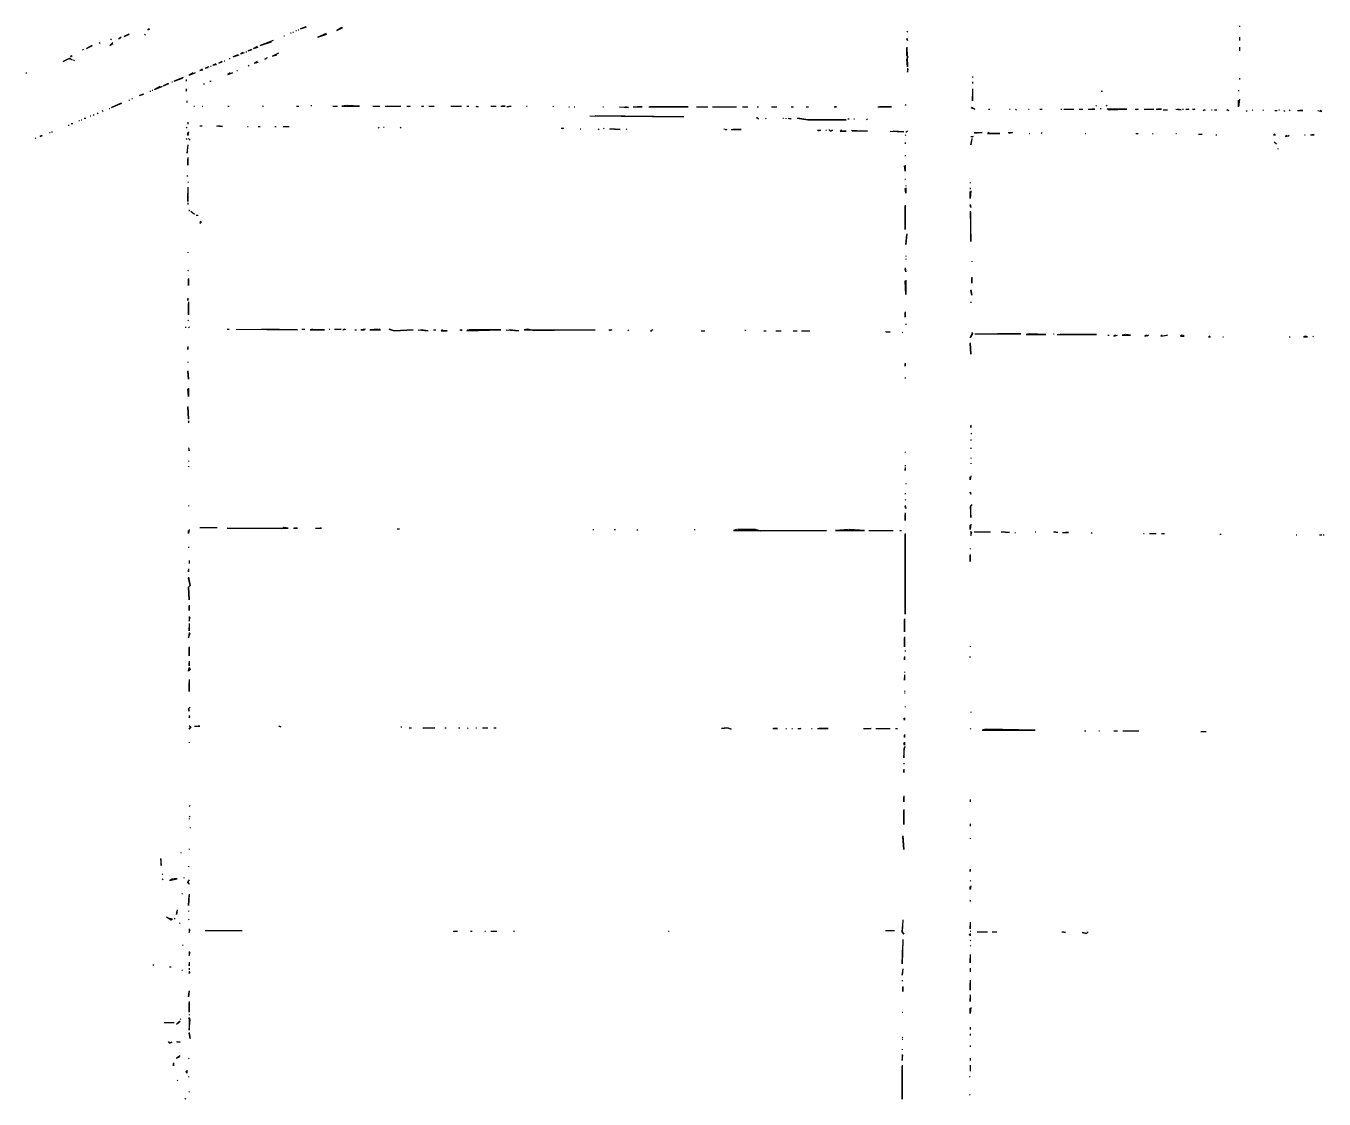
# Model space of a CAD drawing. Extents: x 1 to 1989, y -9 to 1002.
# Drawn here: x 998.3 to 1284.5, y 298.2 to 534.7 of the extents above; entities that cross this region are included whole.
import ezdxf

# ---------------------------------------------------------------- set-up
doc = ezdxf.new("R2010")
doc.units = 0
doc.layers.add('LINEWORK', color=4, linetype='CONTINUOUS')

msp = doc.modelspace()

# ---------------------------------------------------------------- linework, layer by layer
at = {"layer": 'LINEWORK'}
for points in [[(1021, 532.8333), (1020, 532.3333), (1021.1667, 532.8333)], [(1024.5, 532.8333), (1024.6667, 532.6667)], [(1025.5, 534), (1025.1667, 533.8333), (1025.6667, 534)], [(1055.1667, 532.5), (1055.3333, 532.5)], [(1056.6667, 533.1667), (1056.8333, 533.1667)], [(1057.1667, 533.3333), (1057.3333, 533.3333)], [(1057.8333, 533.6667), (1058, 533.6667)], [(1058.3333, 533.8333), (1058.5, 533.8333)], [(1060, 534.5), (1058.8333, 534), (1060.1667, 534.5)], [(1064.5, 533), (1062.6667, 532.1667), (1064.6667, 532.8333)], [(1068, 534.3333), (1066.8333, 533.6667), (1068.1667, 534.3333)], [(1192.6667, 533.5), (1192.5, 533.3333)], [(1265.8333, 534.6667), (1265.8333, 534.5)], [(1011, 529.5), (1010.8333, 529.3333)], [(1012.8333, 530.3333), (1011.6667, 529.6667), (1013, 530.3333)], [(1014.5, 531), (1014.6667, 530.8333)], [(1017.5, 531), (1016.8333, 530.3333), (1017.5, 530.8333)], [(1017, 531.8333), (1017.1667, 531.6667)], [(1019.3333, 532.1667), (1018.8333, 531.8333), (1019.1667, 532)], [(1048, 529.5), (1047.3333, 529.1667), (1048.1667, 529.5)], [(1049.3333, 530.1667), (1048.5, 529.6667), (1049.5, 530)], [(1052.8333, 531.5), (1050, 530.3333), (1052.5, 531.1667)], [(1192.5, 532), (1192.6667, 531.5), (1192.5, 531.8333)], [(1192.5, 530), (1192.6667, 525.6667), (1192.5, 527.3333), (1192.8333, 527.8333), (1192.5, 528.1667), (1192.5, 529.8333)], [(1265.8333, 532.1667), (1265.8333, 531.5)], [(1265.8333, 530), (1265.8333, 529.1667)], [(1007.8333, 527.5), (1006.5, 526.8333), (1007.8333, 527.5), (1008.5, 527.1667), (1008, 527.5)], [(1008.3333, 528.1667), (1008.1667, 527.8333), (1008.5, 528.1667)], [(1008.8333, 527.1667), (1009, 527)], [(1041.5, 526.8333), (1040.8333, 526.5), (1041.6667, 526.8333)], [(1042, 527), (1042.1667, 527)], [(1043.1667, 527.5), (1043.3333, 527.5)], [(1045, 528.3333), (1044, 527.8333), (1045.3333, 528.3333)], [(1046.1667, 528.8333), (1045.6667, 528.5), (1046.5, 528.8333)], [(1046.8333, 529), (1047, 529)], [(1049.3333, 526.8333), (1048.6667, 526.5), (1049.5, 526.6667)], [(1051.5, 527.6667), (1051, 527.3333), (1051.3333, 527.5)], [(1054, 528.6667), (1052.6667, 528), (1053.6667, 528.3333)], [(998.3333, 524.3333), (998.5, 524.3333)], [(1035.1667, 524.3333), (1034.3333, 523.8333), (1035.6667, 524.3333), (1035.3333, 524.1667)], [(1037.1667, 525.1667), (1036.6667, 524.8333), (1037.3333, 525)], [(1038.6667, 525.6667), (1037.8333, 525.3333), (1038.5, 525.5)], [(1039, 525.8333), (1039.1667, 525.8333)], [(1040.1667, 526.3333), (1039.5, 526), (1040.3333, 526.1667)], [(1043.3333, 524.3333), (1042.8333, 524), (1043.8333, 524.3333), (1043.5, 524.1667)], [(1044.8333, 524.8333), (1045, 524.8333)], [(1047.3333, 526), (1047.5, 525.8333)], [(1192.6667, 525.3333), (1192.6667, 524.5), (1192.8333, 525.1667)], [(1027.8333, 521.3333), (1026.6667, 520.6667), (1028.3333, 521.3333), (1028, 521.1667)], [(1029.6667, 522), (1028.6667, 521.5), (1029.8333, 522)], [(1030.5, 522.3333), (1030.6667, 522.3333)], [(1033, 523.3333), (1031, 522.5), (1032.8333, 523.1667)], [(1033.6667, 522.8333), (1033.6667, 522.5)], [(1033.6667, 520.8333), (1033.6667, 520.3333), (1033.8333, 520.6667)], [(1037.5, 522), (1037.6667, 521.8333)], [(1038.8333, 522.5), (1039.1667, 522.5)], [(1207, 523.5), (1207, 523.3333)], [(1207, 522.3333), (1207, 522)], [(1207, 520.8333), (1207, 518.1667), (1207, 519.1667)], [(1265.8333, 523.1667), (1265.8333, 522.8333)], [(1021, 518.3333), (1021.1667, 518.3333)], [(1021.6667, 518.6667), (1021.8333, 518.6667)], [(1024.1667, 519.6667), (1023.3333, 519.3333), (1024.3333, 519.6667)], [(1025.6667, 520.3333), (1025.8333, 520.3333)], [(1026.1667, 520.5), (1026.3333, 520.5)], [(1033.8333, 518.1667), (1033.8333, 517.8333)], [(1235.3333, 520.3333), (1235.6667, 520.3333)], [(1265.6667, 520.5), (1265.6667, 520.3333)], [(1265.8333, 518.5), (1265.6667, 516.8333), (1265.6667, 518.3333)], [(1013.1667, 515.1667), (1013.3333, 515)], [(1014.1667, 515.5), (1014, 515.3333)], [(1015.1667, 516), (1015.3333, 515.8333)], [(1016.6667, 516.5), (1016.8333, 516.5)], [(1019.3333, 517.6667), (1017.1667, 516.6667), (1019.5, 517.6667)], [(1035.3333, 517), (1035.5, 517)], [(1037.1667, 517), (1037.3333, 517)], [(1042.8333, 517), (1043.1667, 517)], [(1050.5, 517), (1050.6667, 517)], [(1058, 517), (1058.5, 517)], [(1061.1667, 517.1667), (1061.3333, 517.1667)], [(1066, 517), (1067, 517)], [(1069, 517.1667), (1068, 517), (1071.8333, 517), (1069.1667, 517.1667)], [(1074.8333, 517), (1076.3333, 517)], [(1077.5, 517), (1081, 517)], [(1082.3333, 517), (1083, 517), (1082.5, 516.8333)], [(1085.5, 517), (1086, 517), (1085.6667, 516.8333)], [(1087.1667, 517), (1088.3333, 517)], [(1092, 517), (1094.3333, 517)], [(1095.5, 517), (1096, 517)], [(1097.5, 517), (1098, 516.8333), (1097.6667, 516.8333)], [(1100.8333, 517), (1102, 517)], [(1103, 517), (1104, 517), (1103.3333, 517)], [(1105.1667, 517), (1104.3333, 516.8333), (1105.3333, 517)], [(1108.6667, 517), (1108.8333, 517)], [(1114.5, 517), (1114.6667, 516.8333)], [(1118, 516.8333), (1118.1667, 516.8333)], [(1119.1667, 516.8333), (1119.3333, 516.8333)], [(1125.5, 516.8333), (1125.6667, 516.8333)], [(1129.1667, 516.8333), (1131.1667, 516.6667), (1130.3333, 516.8333)], [(1132.1667, 516.8333), (1134.1667, 516.8333), (1133.1667, 516.8333)], [(1135.6667, 516.8333), (1144.3333, 516.8333), (1135.8333, 516.8333)], [(1146.1667, 516.8333), (1148.6667, 516.8333)], [(1149.6667, 516.8333), (1155, 516.8333)], [(1156.3333, 516.8333), (1157.5, 516.8333)], [(1159.5, 516.8333), (1159.8333, 516.8333)], [(1162.6667, 516.8333), (1163.8333, 516.8333)], [(1167, 516.8333), (1167.5, 516.8333), (1167.1667, 516.6667)], [(1170.3333, 516.8333), (1170.8333, 516.8333)], [(1176.5, 516.8333), (1177, 516.8333), (1176.6667, 516.8333)], [(1186.1667, 516.8333), (1189.1667, 516.8333), (1186.5, 516.8333)], [(1192.3333, 517.3333), (1192.1667, 517.1667)], [(1206.6667, 516.6667), (1207.5, 516.3333), (1206.8333, 516.6667)], [(1210.5, 516.3333), (1210.8333, 516.3333)], [(1215.1667, 516.3333), (1215.3333, 516.3333)], [(1216.5, 516.3333), (1216.6667, 516.1667)], [(1219.3333, 516.3333), (1219.5, 516.3333)], [(1221.8333, 516.3333), (1222.3333, 516.3333)], [(1226.5, 516.3333), (1226.6667, 516.3333)], [(1227.1667, 516.3333), (1229.3333, 516.3333)], [(1230.5, 516.3333), (1231.3333, 516.3333)], [(1232.5, 516.3333), (1234, 516.3333), (1233.3333, 516.3333)], [(1234.1667, 517.1667), (1234.3333, 517)], [(1235.1667, 516.5), (1235.3333, 516.5)], [(1236.6667, 517.1667), (1236.5, 517)], [(1236.6667, 516.5), (1237.1667, 516.1667), (1241, 516.3333), (1236.8333, 516.3333)], [(1242.8333, 516.3333), (1243.5, 516.3333), (1243, 516.1667)], [(1244.8333, 516.3333), (1247, 516.3333), (1245, 516.1667)], [(1247.5, 516.3333), (1248.6667, 516.3333), (1247.8333, 516.3333)], [(1249, 516.1667), (1250, 516.1667)], [(1251.8333, 516.3333), (1253, 516.1667), (1252.1667, 516.3333)], [(1253.3333, 516.3333), (1253.5, 516.3333)], [(1254, 516.3333), (1254.6667, 516.3333), (1254.1667, 516.1667)], [(1255.5, 516.3333), (1256, 516.3333), (1255.6667, 516.1667)], [(1258.1667, 516.1667), (1257.8333, 516), (1258.3333, 516.1667)], [(1259.6667, 516.1667), (1259.8333, 516.1667)], [(1260.3333, 516.1667), (1260.8333, 516.1667)], [(1263, 516.1667), (1263.5, 516), (1263.1667, 516.1667)], [(1267.3333, 516), (1267.5, 515.8333)], [(1268.6667, 516.1667), (1268.8333, 516)], [(1271.1667, 516.1667), (1271, 516)], [(1273.6667, 516), (1274.1667, 516)], [(1274.5, 516.1667), (1274.6667, 516.1667)], [(1275.6667, 516), (1275.8333, 515.8333)], [(1276.8333, 516.1667), (1277, 516)], [(1278.6667, 516), (1279.8333, 516), (1279.1667, 516)], [(1283.1667, 516), (1284, 515.8333), (1283.6667, 516)], [(1007.6667, 512.8333), (1007.8333, 512.8333)], [(1008.3333, 513.1667), (1008.6667, 513.1667)], [(1010, 513.8333), (1010.1667, 513.8333)], [(1010.5, 514), (1010.6667, 514)], [(1011.1667, 514.3333), (1011.5, 514.3333)], [(1012.5, 514.8333), (1012.6667, 514.8333)], [(1033.8333, 512.3333), (1033.6667, 512.1667)], [(1034, 513.5), (1034, 513)], [(1036.6667, 512.6667), (1037.1667, 512.6667)], [(1040.3333, 512.6667), (1041.6667, 512.5), (1040.6667, 512.6667)], [(1047.1667, 512.5), (1047.3333, 512.5)], [(1049.5, 512.5), (1050, 512.5)], [(1053.1667, 512.5), (1053.5, 512.5)], [(1055, 512.5), (1056.3333, 512.5)], [(1076.1667, 512.3333), (1076, 512.1667)], [(1077.1667, 512.3333), (1077.3333, 512.3333)], [(1081, 512.3333), (1080.8333, 512.1667)], [(1122.6667, 514.8333), (1143.3333, 514.6667), (1123.8333, 514.8333)], [(1159.3333, 514.5), (1159.8333, 514.1667), (1159.5, 514.5)], [(1161.3333, 514.3333), (1161.5, 514.1667)], [(1165.1667, 514.3333), (1165.3333, 514.3333)], [(1165.8333, 514.3333), (1165.8333, 514.1667)], [(1166.3333, 514.3333), (1167, 514.1667), (1166.5, 514.1667)], [(1168.3333, 514.3333), (1170.6667, 514), (1179.1667, 514), (1170.6667, 514), (1168.5, 514.3333)], [(1179.5, 514.1667), (1179.8333, 514.1667)], [(1180.8333, 514.1667), (1181, 514.1667)], [(1183.8333, 514.1667), (1183.6667, 514)], [(1000.5, 510), (1000.3333, 509.8333)], [(1001.8333, 510.5), (1001.5, 510.3333), (1002, 510.5)], [(1003.5, 511.1667), (1003.6667, 511.1667)], [(1004, 511.3333), (1004.1667, 511.3333)], [(1033.8333, 509.8333), (1033.6667, 509.6667)], [(1034.1667, 511.3333), (1034, 510.5), (1034, 511.1667)], [(1034.1667, 509.8333), (1034.5, 509.5)], [(1116.3333, 512.1667), (1116.8333, 512.1667), (1116.5, 512)], [(1120.5, 512), (1120.6667, 512)], [(1124.5, 512), (1124.6667, 511.8333)], [(1125.8333, 512.1667), (1125.6667, 512)], [(1127, 512), (1129.3333, 511.8333), (1127.1667, 512)], [(1130.8333, 512), (1130.6667, 511.8333)], [(1152.1667, 512), (1152.8333, 511.8333), (1152.5, 511.6667)], [(1153.8333, 511.8333), (1156, 511.8333), (1154.1667, 511.8333)], [(1172.8333, 511.6667), (1173.5, 511.6667), (1173, 511.5)], [(1174.6667, 511.6667), (1174.8333, 511.6667)], [(1175.3333, 511.8333), (1175.6667, 511.5), (1176.1667, 511.6667), (1175.6667, 511.5)], [(1178.1667, 511.6667), (1177.8333, 511.5), (1179.1667, 511.5), (1178.3333, 511.5)], [(1180.3333, 511.6667), (1183.8333, 511.5), (1180.5, 511.5)], [(1188.8333, 511.5), (1191.8333, 511.3333), (1189.5, 511.5)], [(1192.1667, 510.6667), (1192.3333, 510.5)], [(1192.6667, 511.5), (1192.3333, 511.1667)], [(1206.6667, 510.3333), (1207.1667, 510.3333), (1206.8333, 510.1667)], [(1206.8333, 509.8333), (1206.6667, 508.5), (1206.8333, 509.5)], [(1207.3333, 511.1667), (1209.1667, 511.1667), (1207.5, 511)], [(1210.6667, 511.1667), (1210.3333, 511), (1213, 511), (1210.8333, 511)], [(1214.8333, 511.1667), (1215.8333, 511.1667), (1215, 511)], [(1219.5, 511), (1219.6667, 511)], [(1222.3333, 511.1667), (1222.1667, 511)], [(1231.8333, 511), (1232, 511)], [(1243, 511), (1243.5, 511)], [(1246.6667, 511), (1246.8333, 510.8333)], [(1251.8333, 511), (1252, 511)], [(1256.8333, 510.8333), (1257.6667, 510.8333)], [(1260.6667, 510.6667), (1260.8333, 510.6667)], [(1273.6667, 510.8333), (1273.3333, 510.6667), (1273.8333, 510.6667)], [(1276.3333, 510.5), (1276, 510.3333), (1276.8333, 510.5), (1276.5, 510.3333)], [(1280.1667, 510.6667), (1280.3333, 510.6667)], [(1281.5, 510.6667), (1282.3333, 510.6667), (1281.8333, 510.6667)], [(1034, 508.5), (1033.8333, 506.6667), (1034, 507)], [(1192.1667, 509), (1192.1667, 508.6667)], [(1273.5, 509.1667), (1274, 508.6667)], [(1274.3333, 507.6667), (1274.3333, 507.5)], [(1034, 505.6667), (1034, 504), (1034, 505.3333)], [(1192.1667, 504), (1192.1667, 502.6667), (1192, 503.8333)], [(1192.1667, 506.1667), (1192.1667, 506)], [(1034, 501.6667), (1033.8333, 501.5)], [(1192.1667, 501), (1192.1667, 500.8333)], [(1034, 500.3333), (1034.1667, 500.1667)], [(1034, 499.1667), (1034, 496), (1034, 497.8333)], [(1192.3333, 499), (1192.3333, 497.8333), (1192.1667, 498.8333)], [(1192.3333, 499.5), (1192.3333, 499.3333)], [(1206.5, 500.1667), (1206.5, 500)], [(1206.5, 499), (1206.5, 498.6667)], [(1206.6667, 498.3333), (1206.5, 496.6667), (1206.5, 498.1667)], [(1034, 495.6667), (1034, 495.3333)], [(1192.1667, 495.1667), (1192.1667, 489.8333), (1192.1667, 495)], [(1206.5, 495.3333), (1206.6667, 494.6667), (1206.5, 495.1667)], [(1034.3333, 494.1667), (1034.3333, 493.8333)], [(1034.6667, 493.8333), (1035.5, 493.1667), (1035.1667, 493.3333)], [(1035.8333, 493), (1036.3333, 493)], [(1206.5, 493.8333), (1206.6667, 487.1667), (1206.6667, 493.6667)], [(1036.8333, 491.6667), (1036.6667, 491.1667), (1037, 491.5)], [(1192.5, 488.8333), (1192.3333, 486.5), (1192.5, 488.6667)], [(1034, 484.8333), (1034, 484.6667)], [(1192.3333, 484), (1192.3333, 483.8333)], [(1034.1667, 480.8333), (1034, 480.6667)], [(1192.1667, 481.3333), (1192.3333, 480.5), (1192.1667, 481.1667)], [(1192.3333, 483.3333), (1192.3333, 483.1667)], [(1206.8333, 482.8333), (1206.8333, 482.6667)], [(1034.1667, 479), (1034.1667, 477.5), (1034.1667, 478.8333)], [(1192.3333, 478.6667), (1192.3333, 475.5), (1192.1667, 478.5)], [(1206.8333, 479.3333), (1206.8333, 478), (1206.8333, 479.1667)], [(1206.6667, 476.5), (1206.8333, 475.3333), (1206.6667, 476.3333)], [(1034, 474.6667), (1034, 474.1667), (1034, 474.5)], [(1034.1667, 473.8333), (1034.1667, 471), (1034.1667, 473.5)], [(1206.6667, 473.8333), (1206.6667, 473.6667)], [(1034.1667, 469.8333), (1034, 469.6667)], [(1192.1667, 471.6667), (1192.1667, 470.5), (1192.1667, 471.5)], [(1033.5, 468.3333), (1033.5, 468.1667)], [(1034.1667, 468.3333), (1034.3333, 468.1667)], [(1042.6667, 467.8333), (1043.1667, 467.8333)], [(1044.6667, 467.8333), (1058.1667, 467.6667), (1050.3333, 467.8333)], [(1059.1667, 467.8333), (1059.8333, 467.8333)], [(1061.5, 467.8333), (1061, 467.6667), (1064.1667, 467.6667), (1061.6667, 467.6667)], [(1065.1667, 467.8333), (1065.3333, 467.8333)], [(1066.3333, 467.8333), (1067.8333, 467.8333), (1066.5, 467.6667)], [(1068.6667, 467.8333), (1068.1667, 467.6667), (1068.8333, 467.8333)], [(1070.8333, 467.6667), (1071.1667, 467.6667)], [(1073.1667, 467.8333), (1072.1667, 467.6667), (1073, 467.6667)], [(1076, 467.8333), (1074.1667, 467.6667), (1076.5, 467.6667), (1076.1667, 467.8333)], [(1078.3333, 467.8333), (1079.5, 467.5), (1083.6667, 467.6667), (1079.5, 467.5), (1078.5, 467.8333)], [(1084.8333, 467.6667), (1087, 467.5), (1085.3333, 467.6667)], [(1088.1667, 467.6667), (1088.6667, 467.6667)], [(1090.1667, 467.6667), (1089.8333, 467.5), (1091.1667, 467.5), (1090.3333, 467.5)], [(1094, 467.6667), (1094.5, 467.6667), (1094.1667, 467.5)], [(1095.8333, 467.6667), (1095.5, 467.5), (1103, 467.6667), (1096, 467.6667)], [(1104.1667, 467.6667), (1107, 467.5), (1104.8333, 467.6667)], [(1108.8333, 467.8333), (1108.1667, 467.6667), (1123.8333, 467.6667), (1110.3333, 467.5), (1109, 467.8333)], [(1126.8333, 467.6667), (1127.5, 467.6667), (1127, 467.5)], [(1131, 467.6667), (1131.1667, 467.5)], [(1136.5, 467.6667), (1136, 467.5), (1136.3333, 467.5)], [(1147.1667, 467.5), (1148, 467.5)], [(1156.8333, 467.6667), (1157, 467.5)], [(1161, 467.5), (1161.5, 467.5)], [(1163.6667, 467.5), (1164.8333, 467.5)], [(1167.5, 467.5), (1168.3333, 467.5)], [(1169.3333, 467.5), (1171.1667, 467.5)], [(1187.8333, 467.3333), (1188.8333, 467.1667), (1188, 467.1667)], [(1191.6667, 467.1667), (1191.5, 467)], [(1192.3333, 469), (1192.3333, 468.8333)], [(1206.8333, 467.1667), (1207, 466.8333), (1206.5, 466), (1207, 467)], [(1207.5, 466.8333), (1217.6667, 466.8333), (1212.5, 466.8333)], [(1219.3333, 466.8333), (1218.8333, 466.6667), (1223.1667, 466.6667), (1219.5, 466.8333)], [(1224.8333, 466.8333), (1225, 466.8333)], [(1225.6667, 466.6667), (1234.3333, 466.6667), (1226.3333, 466.6667)], [(1236.8333, 466.5), (1237.1667, 466.5)], [(1238.5, 466.5), (1238.1667, 466.3333), (1239, 466.5)], [(1240.6667, 466.6667), (1240, 466.5), (1241.8333, 466.5), (1240.8333, 466.6667)], [(1245.3333, 466.5), (1245, 466.3333), (1245.8333, 466.5), (1245.5, 466.3333)], [(1248.8333, 466.5), (1248.5, 466.3333), (1250, 466.5), (1249, 466.3333)], [(1253.1667, 466.5), (1252.8333, 466.3333), (1253.6667, 466.3333), (1253.3333, 466.5)], [(1034, 464), (1034, 463.3333), (1034, 463.8333)], [(1206.5, 464.8333), (1206.6667, 462.3333), (1206.5, 464.6667)], [(1259.3333, 466.3333), (1259, 466.1667), (1259.5, 466.1667)], [(1262.1667, 466.1667), (1262.3333, 466.1667)], [(1276.8333, 466.1667), (1277, 466.1667)], [(1280.3333, 466.3333), (1280, 466.1667), (1280.8333, 466.1667), (1280.5, 466.3333)], [(1282, 466.3333), (1282.1667, 466.1667)], [(1034, 460.6667), (1034, 460.5)], [(1034, 458.6667), (1034.1667, 456.8333), (1034, 458.5)], [(1192.1667, 460.3333), (1192.1667, 459.6667), (1192.1667, 460.1667)], [(1192.1667, 457.1667), (1192.1667, 457)], [(1034.1667, 454.8333), (1034.1667, 453), (1034, 454.6667)], [(1034, 450.8333), (1034.1667, 448), (1034, 450.6667)], [(1034.1667, 447.6667), (1034.1667, 447.1667), (1034.3333, 447.5)], [(1206.6667, 446.6667), (1206.6667, 446.1667), (1206.6667, 446.5)], [(1206.8333, 444.8333), (1206.6667, 444.6667)], [(1034.1667, 441.6667), (1034.3333, 441), (1034.3333, 441.5)], [(1192.1667, 440.8333), (1192.1667, 440.6667)], [(1206.6667, 443.5), (1206.6667, 443.3333)], [(1206.6667, 441.6667), (1206.6667, 441.5)], [(1034.1667, 438.8333), (1034.1667, 438.6667)], [(1206.6667, 439.5), (1206.6667, 439.3333)], [(1206.6667, 438.3333), (1206.6667, 438.1667)], [(1034.1667, 437.6667), (1034.1667, 437.5)], [(1192.1667, 437.8333), (1192.1667, 437.6667)], [(1192.1667, 437.3333), (1192.1667, 436.6667), (1192.1667, 437)], [(1206.6667, 435.5), (1206.5, 434.6667), (1206.5, 435.3333)], [(1192.3333, 433.8333), (1192.3333, 433.6667)], [(1192.1667, 431.6667), (1192.1667, 431.5)], [(1192.3333, 430.3333), (1192.1667, 430.1667)], [(1206.5, 432), (1206.6667, 431.5), (1206.5, 431.8333)], [(1034.1667, 429), (1034.1667, 428.8333)], [(1192.1667, 429), (1192.3333, 428.3333), (1192.1667, 428.8333)], [(1192.1667, 427.3333), (1192.1667, 425.6667), (1192.1667, 427)], [(1206.8333, 429.1667), (1206.5, 428.6667), (1206.6667, 426.3333), (1206.6667, 429)], [(1034.3333, 423.6667), (1034.1667, 422.8333), (1034.1667, 423.5)], [(1036.6667, 424.1667), (1040.5, 424.1667)], [(1055.1667, 424.1667), (1054.6667, 423.8333), (1042.6667, 424), (1056.1667, 424), (1055.3333, 424.1667)], [(1057.3333, 424), (1058.1667, 424), (1057.5, 424)], [(1062.1667, 424), (1063.5, 424), (1063.1667, 424)], [(1080.1667, 423.8333), (1080.6667, 423.8333)], [(1123.3333, 423.6667), (1123.5, 423.6667)], [(1128, 423.6667), (1128.3333, 423.6667)], [(1133, 423.6667), (1133.1667, 423.5)], [(1145.6667, 423.6667), (1145.8333, 423.6667)], [(1155, 423.6667), (1154.3333, 423.5), (1174.8333, 423.5), (1160.3333, 423.3333), (1159.1667, 423.6667), (1155.1667, 423.6667)], [(1179.6667, 423.6667), (1176.8333, 423.5), (1183.1667, 423.5), (1179.8333, 423.6667)], [(1206.6667, 424.8333), (1206.5, 423.6667), (1206.5, 424.6667)], [(1184.1667, 423.5), (1189.5, 423.5)], [(1191, 423.5), (1191.3333, 423.5)], [(1192.1667, 422.8333), (1192.1667, 405), (1192.1667, 422.6667)], [(1206.6667, 423.3333), (1206.6667, 422.3333), (1206.8333, 423.1667)], [(1207.3333, 423.1667), (1211, 423.1667)], [(1213.3333, 423.1667), (1215.1667, 423), (1213.5, 423.1667)], [(1216.3333, 423), (1216.5, 423)], [(1220.8333, 423.1667), (1221, 423.1667)], [(1224.8333, 423.1667), (1225.8333, 423), (1225, 423.1667)], [(1226.8333, 423), (1228.1667, 423), (1227.5, 423)], [(1233.3333, 423), (1233.1667, 422.8333)], [(1244.6667, 422.8333), (1244.8333, 422.8333)], [(1246, 422.8333), (1247.5, 422.8333)], [(1248.6667, 422.8333), (1249.3333, 422.8333)], [(1261.5, 422.6667), (1261.8333, 422.6667)], [(1278.3333, 422.5), (1278.5, 422.5)], [(1283.5, 422.5), (1284, 422.5)], [(1284.3333, 422.5), (1284.5, 422.5)], [(1034.1667, 419.8333), (1034.1667, 419.6667)], [(1206.5, 419.5), (1206.5, 419.3333)], [(1206.5, 418.1667), (1206.5, 416.6667), (1206.5, 418)], [(1034.1667, 415), (1034.1667, 414.3333), (1034.1667, 414.8333)], [(1034.3333, 416.8333), (1034.3333, 416.1667)], [(1034.1667, 413.1667), (1034.5, 411.3333), (1034.1667, 411), (1034.3333, 408.1667), (1034.1667, 411), (1034.5, 411.3333), (1034.1667, 413)], [(1034.3333, 407), (1034.3333, 405.8333), (1034.3333, 406.8333)], [(1034.3333, 404.5), (1034.3333, 403.5), (1034.5, 404.3333)], [(1192, 404), (1192, 401.1667), (1192, 403.8333)], [(1034.3333, 401), (1034.1667, 399.8333), (1034.5, 400.8333)], [(1034.3333, 403), (1034.3333, 401.3333), (1034.3333, 402)], [(1034.3333, 397.8333), (1034.3333, 395.8333), (1034.3333, 397.6667)], [(1192, 400), (1192, 397.8333), (1192, 399.8333)], [(1206.5, 398), (1206.5, 397.8333)], [(1192, 395.6667), (1192, 395), (1192, 395.5)], [(1192.1667, 397), (1192.1667, 396.8333)], [(1206.3333, 395.6667), (1206.5, 395.5)], [(1034.3333, 393.3333), (1034.5, 392.8333), (1034.1667, 392.5), (1034.3333, 393.1667)], [(1034.3333, 394.6667), (1034.3333, 393.6667), (1034.3333, 394.3333)], [(1192, 392.3333), (1192, 392.1667)], [(1034.3333, 390.6667), (1034.3333, 388), (1034.3333, 390)], [(1192, 391.6667), (1192, 390.5), (1192, 391)], [(1192.1667, 388.1667), (1192, 388)], [(1192, 387.6667), (1192.1667, 387.6667)], [(1034.5, 384.5), (1034.1667, 384.1667), (1034.3333, 383.6667), (1034.1667, 384.1667)], [(1192.1667, 384.6667), (1192.1667, 384.5)], [(1206.6667, 383.5), (1206.6667, 383.3333)], [(1034.3333, 382.6667), (1034.3333, 382.1667), (1034.5, 382.5)], [(1192, 382.1667), (1192, 381.6667), (1191.8333, 382)], [(1034.3333, 380.5), (1034.6667, 380.1667), (1034.3333, 379.6667), (1034.6667, 380.1667)], [(1035.5, 380.3333), (1036.6667, 380.3333), (1036.3333, 380.3333)], [(1054, 380.3333), (1054.5, 380.1667), (1054.1667, 380.3333)], [(1081, 380.1667), (1081.1667, 380.1667)], [(1082.8333, 380), (1083.3333, 380)], [(1085.8333, 380), (1088.5, 380), (1086, 379.8333)], [(1090.6667, 380), (1091, 380)], [(1093.6667, 380), (1094, 380)], [(1095.6667, 380), (1095.8333, 379.8333)], [(1097.5, 380), (1097.6667, 380)], [(1099, 380), (1100.1667, 380)], [(1101.5, 380), (1102, 380)], [(1152.8333, 380), (1151.6667, 379.8333), (1153, 380), (1153.8333, 379.6667), (1153, 380)], [(1163, 379.8333), (1164, 379.8333), (1163.1667, 379.8333)], [(1165.8333, 379.8333), (1166, 379.6667)], [(1167.1667, 379.8333), (1167.3333, 379.8333)], [(1168.5, 379.8333), (1169.1667, 379.8333), (1168.6667, 379.6667)], [(1171.5, 379.8333), (1171.6667, 379.8333)], [(1172.8333, 379.8333), (1175.1667, 379.8333), (1173.1667, 379.8333)], [(1183, 379.8333), (1184.6667, 379.8333), (1183.1667, 379.6667)], [(1185.6667, 379.8333), (1188.8333, 379.8333)], [(1190, 379.8333), (1190.5, 379.8333)], [(1192, 378.5), (1192, 377.8333), (1192, 378.3333)], [(1206.5, 379.8333), (1206.6667, 379.6667)], [(1209.8333, 379.6667), (1209.1667, 379.5), (1220.8333, 379.5), (1210, 379.6667)], [(1231.6667, 379.3333), (1232, 379.3333)], [(1234.8333, 379.3333), (1235, 379.3333)], [(1238.1667, 379.3333), (1239, 379.3333)], [(1240.1667, 379.3333), (1243.6667, 379.3333)], [(1257.3333, 379.1667), (1258.5, 379.1667)], [(1034.3333, 376.8333), (1034.3333, 376.6667)], [(1192, 376.8333), (1192, 376.1667), (1191.8333, 376.6667)], [(1192.1667, 375.8333), (1191.8333, 375.3333), (1191.8333, 373.3333), (1192, 375.6667)], [(1191.8333, 372.1667), (1191.8333, 372)], [(1191.8333, 370.8333), (1191.8333, 370.1667), (1191.8333, 370.6667)], [(1191.8333, 365), (1191.8333, 363.6667), (1191.8333, 364.6667)], [(1206.5, 364.1667), (1206.5, 363.6667)], [(1034.5, 362.8333), (1034.3333, 362.6667)], [(1191.8333, 362), (1191.8333, 358.6667), (1191.8333, 361.8333)], [(1034.3333, 360.5), (1034.5, 360.3333)], [(1034.3333, 360), (1034.3333, 359.8333)], [(1034.5, 358), (1034.5, 357.8333)], [(1206.5, 358.8333), (1206.5, 358.3333)], [(1191.6667, 356.1667), (1191.8333, 353.1667), (1191.6667, 356)], [(1206.5, 355.6667), (1206.5, 355.5)], [(1032.5, 352.5), (1032.5, 352.3333)], [(1034.3333, 353.3333), (1034.3333, 353.1667)], [(1028, 351.1667), (1028.1667, 349.6667), (1028.1667, 351)], [(1034.1667, 349.5), (1034.1667, 349.3333)], [(1028.3333, 347.8333), (1028.5, 347.6667)], [(1028.5, 346.6667), (1028.3333, 346.5)], [(1030.6667, 346.6667), (1030, 346.3333), (1031.6667, 346.6667), (1030.8333, 346.6667)], [(1033.1667, 347), (1033.1667, 346.8333)], [(1034.3333, 346.5), (1034, 346), (1034.3333, 345.5), (1034, 345.8333), (1034.1667, 346.3333)], [(1206.5, 348.8333), (1206.5, 348.3333), (1206.5, 348.6667)], [(1206.5, 346.3333), (1206.6667, 346.1667)], [(1032.8333, 343.5), (1032.6667, 343.3333)], [(1206.6667, 345.1667), (1206.5, 344.3333), (1206.5, 345)], [(1034.3333, 343.3333), (1034.1667, 340.8333), (1034.3333, 343)], [(1206.5, 342), (1206.5, 341.6667)], [(1029.3333, 338.3333), (1030.3333, 337.6667), (1030.6667, 337.8333), (1029.6667, 338)], [(1031.1667, 338), (1031, 337.8333)], [(1031.6667, 339.8333), (1031.5, 338.8333), (1031.6667, 339.6667)], [(1034.1667, 339.6667), (1034.1667, 339.5)], [(1034.1667, 337.8333), (1034.3333, 337.6667)], [(1032.1667, 337), (1032.3333, 336.8333)], [(1034.3333, 335.6667), (1034.3333, 334.8333), (1034.5, 335.5)], [(1037.8333, 335.3333), (1046, 335.3333)], [(1092.5, 335.1667), (1093.5, 335.1667)], [(1096.3333, 335.1667), (1096.6667, 335.1667)], [(1099.5, 335.1667), (1099.6667, 335.1667)], [(1100.8333, 335.1667), (1102.1667, 335.1667)], [(1105.8333, 335.1667), (1106, 335.1667)], [(1140, 335.1667), (1140.1667, 335.1667)], [(1187.8333, 335.3333), (1189.8333, 335.3333)], [(1191.6667, 337.6667), (1191.5, 335), (1191.8333, 334.5), (1191.5, 335), (1191.6667, 336.6667)], [(1206.5, 337.1667), (1206.5, 335.6667), (1206.5, 336.3333)], [(1206.5, 335.1667), (1206.6667, 335.1667)], [(1208, 335), (1210.3333, 335)], [(1211.3333, 335), (1212.3333, 335)], [(1226.6667, 335), (1227.5, 334.8333), (1226.8333, 335)], [(1232.5, 335), (1232.1667, 334.6667), (1231.1667, 334.8333), (1232.1667, 334.6667)], [(1033, 332.1667), (1032.8333, 332)], [(1191.6667, 333.3333), (1191.5, 328), (1191.6667, 332)], [(1206.5, 334.6667), (1206.5, 334.1667), (1206.3333, 334.5)], [(1206.6667, 333.1667), (1206.5, 333)], [(1206.6667, 332), (1206.5, 331.8333)], [(1034.3333, 330.6667), (1034.3333, 329.8333), (1034.5, 330.5)], [(1206.5, 330), (1206.5, 328.1667), (1206.5, 329.1667)], [(1026.3333, 327.8333), (1026.5, 327.6667)], [(1030, 327.3333), (1030.3333, 327.3333)], [(1032.6667, 326.6667), (1032.8333, 326.5)], [(1034.3333, 328.3333), (1034.3333, 327.5), (1034.3333, 327.8333)], [(1034.3333, 327), (1034.3333, 326.6667)], [(1034.3333, 326.3333), (1034.3333, 325.8333), (1034.5, 326.1667)], [(1191.6667, 326.8333), (1191.5, 325.5), (1191.6667, 326.3333)], [(1206.5, 327), (1206.5, 326.1667)], [(1191.5, 324.3333), (1191.5, 324.1667)], [(1206.5, 324.3333), (1206.5, 322.1667), (1206.5, 323.6667)], [(1034.3333, 322), (1034.1667, 320.6667), (1034.3333, 321.8333)], [(1191.6667, 323), (1191.6667, 321.8333), (1191.6667, 322.8333)], [(1206.5, 321.1667), (1206.5, 319.6667), (1206.5, 320.3333)], [(1034.3333, 319.6667), (1034.3333, 317.3333), (1034.3333, 319.3333)], [(1206.6667, 318.3333), (1206.5, 317), (1206.5, 318.1667)], [(1028.8333, 315), (1031, 315)], [(1032.1667, 315.3333), (1031.5, 314.6667), (1032.3333, 315.3333)], [(1032.5, 315.8333), (1032.3333, 315.6667)], [(1034.3333, 316.1667), (1034.3333, 313.3333), (1034.5, 315.6667), (1034.1667, 316)], [(1034.3333, 316.8333), (1034.3333, 316.6667)], [(1191.5, 317.3333), (1191.6667, 317.3333)], [(1034.3333, 312.8333), (1034.5, 311.5), (1034.3333, 312.6667)], [(1206.5, 314), (1206.5, 313.5)], [(1206.5, 312.5), (1206.5, 312.1667)], [(1029.6667, 310.8333), (1030, 310.5), (1030.5, 310.6667), (1030, 310.5)], [(1031.5, 310.8333), (1032.3333, 310.6667), (1031.6667, 310.6667)], [(1191.6667, 311.8333), (1191.5, 311.6667)], [(1191.5, 311.3333), (1191.6667, 311.3333)], [(1191.5, 309.1667), (1191.5, 309)], [(1206.5, 310), (1206.5, 309.6667)], [(1032.3333, 307.6667), (1031.5, 307.1667), (1032.1667, 307.5)], [(1034.3333, 307.1667), (1034.1667, 307)], [(1191.5, 308), (1191.5, 306.6667), (1191.6667, 307.8333)], [(1206.5, 307.1667), (1206.5, 306.6667)], [(1030.8333, 306.1667), (1030.8333, 305.5), (1030.8333, 306)], [(1033.8333, 304.5), (1033.8333, 303.8333), (1033.6667, 304.3333)], [(1191.5, 305.6667), (1191.5, 298.1667), (1191.5, 305.3333)], [(1206.5, 305.6667), (1206.5, 304.3333)], [(1031.6667, 302.3333), (1031.8333, 302.1667)], [(1034.1667, 303.1667), (1034.1667, 303)], [(1206.5, 303.1667), (1206.3333, 303)], [(1033.5, 298.3333), (1033.3333, 298.1667)], [(1034.3333, 299.8333), (1034.3333, 299.6667)], [(1206.5, 299.1667), (1206.3333, 299)]]:
    msp.add_lwpolyline(points, dxfattribs=at)

doc.saveas('drawing.dxf')
